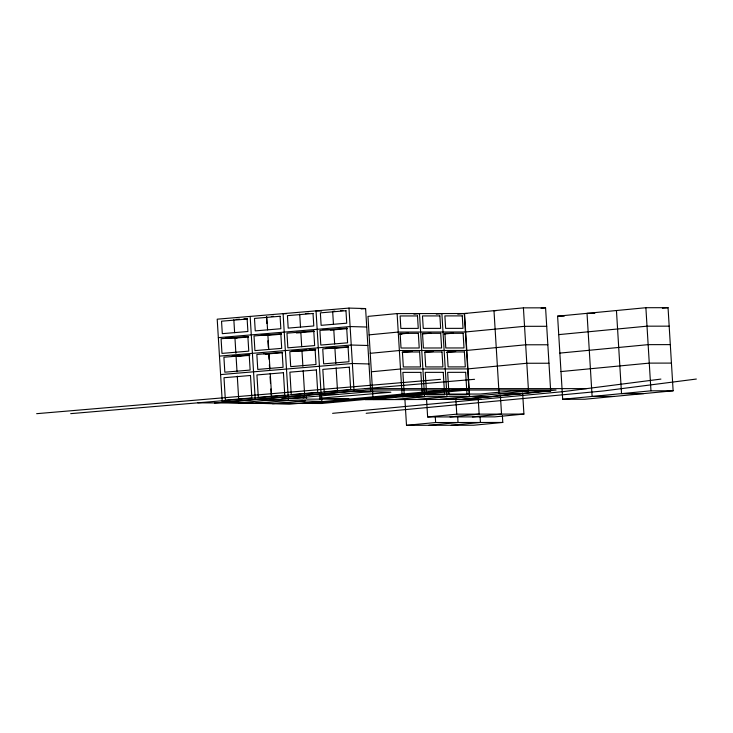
<?xml version="1.0" encoding="UTF-8"?>
<svg xmlns="http://www.w3.org/2000/svg" width="733" height="733" viewBox="0 0 733 733"><rect width="100%" height="100%" fill="white"/><g stroke="black" fill="none" stroke-linecap="round" stroke-linejoin="round"><path stroke-width="1.1" d="M660.909 379.089L563.1 391.642L332.599 413.33M696.35 379.043L603.58 390.946L366.179 413.293M397.112 313.596L402.197 396.7L469.349 396.626L464.264 313.513L397.112 313.596L367.975 316.381L373.06 399.485L462.376 399.384L556.072 390.038L367.233 390.02L214.448 403.003M413.898 314.1L419.496 313.568L424.581 396.672L395.444 399.467M436.282 314.081L441.88 313.541L446.965 396.645L417.828 399.439M457.768 314.136L523.417 307.86L545.581 307.833L550.666 390.936L462.376 399.384M541.055 308.263L545.581 307.833M557.602 316.161L645.883 307.713L668.047 307.686L673.132 390.79L584.842 399.238L562.678 399.265L557.602 316.161L564.245 316.152M369.102 334.853L398.239 332.058L465.4 331.985M662.385 308.226L668.047 307.686M408.528 333.194L399.732 334.037L401.968 334.028M422.116 334.01L430.912 333.167M444.106 334.019L453.241 333.149M465.693 331.957L524.544 326.322L546.708 326.295M558.729 334.624L647.01 326.176L669.174 326.158M370.238 353.315L399.366 350.53L466.527 350.447M402.261 352.371L412.01 351.437M424.645 352.344L433.313 351.51M446.443 352.371L455.697 351.492M466.82 350.42L525.68 344.794L547.835 344.767M559.856 353.095L648.146 344.647L670.301 344.62M371.365 371.787L400.502 369.001L467.654 368.919M467.947 368.891L526.807 363.266L548.971 363.238M560.983 371.567L649.273 363.119L671.437 363.092M312.496 403.507L469.267 388.618M373.06 399.485L429.364 394.107L480.17 394.042L511.854 391.01L528.2 390.991M440.212 399.412L528.502 390.964L550.666 390.936M562.678 399.265L650.968 390.817L673.132 390.79M426.551 399.219L427.632 416.949L456.769 414.163L523.921 414.081L522.638 393.025M450.016 416.921L479.153 414.136L478.136 397.515M472.4 416.894L501.537 414.108L500.382 395.27M404.873 398.715L406.503 425.314L435.64 422.529L502.792 422.446L502.389 415.803M523.921 414.081L494.784 416.866L427.632 416.949M428.887 425.287L458.024 422.501L457.685 416.958M451.271 425.259L480.408 422.474L480.069 416.93M502.792 422.446L473.655 425.232L406.503 425.314M302.051 403.517L445.701 389.993M197.818 402.838L321.283 403.498L467.434 390.029M36.65 413.678L440.515 379.346M70.698 413.641L474.563 379.309M238.912 402.765L370.687 391.66L365.602 308.556L348.981 308.089L217.206 319.185L222.291 402.298L289.288 404.185L321.906 401.446L321.567 395.902M236.081 319.469L239.517 319.176M243.952 318.8L247.461 318.507M271.32 316.5L273.592 316.308M305.395 313.632L308.804 313.339M334.935 311.14L332.663 311.333L333.46 324.371M340.616 310.664L342.888 310.471M361.057 308.941L365.602 308.556M218.342 337.656L350.108 326.551L366.729 327.028M281.38 333.689L254.021 335.952L254.919 350.621L281.71 348.358L280.821 333.698M347.268 328.137L319.909 330.4L320.807 345.069L347.598 342.815L346.7 328.146M248.597 336.978L234.963 338.124L235.889 353.333M261.04 335.155L267.902 335.348L281.536 334.202M296.306 332.956L314.475 331.426M330.381 330.088L347.424 328.65M219.469 356.119L351.235 345.023L367.865 345.49M231.729 356.339L237.41 355.862M239.682 355.67L249.898 354.809M296.48 350.887L298.752 350.695M301.016 350.502L306.696 350.026M310.105 349.742L315.786 349.256M231.692 356.467L249.724 355.441M265.428 354.121L282.663 352.674M292.027 350.759L301.978 351.043L315.611 349.898M326.084 348.019L334.917 348.267L348.551 347.121M220.596 374.59L352.371 363.495L368.992 363.962M222.291 402.298L354.066 391.193L390.863 392.237L319.414 398.257L349.027 399.091L306.623 399.155L306.486 396.91M255.707 403.242L288.316 400.493L288.188 398.276M272.502 403.718L305.111 400.969L304.836 396.535M365.116 399.659L481.37 399.329M496.204 310.673L493.987 310.673L499.072 393.777L521.236 393.749M466.774 313.486L464.557 313.486L469.642 396.599L491.806 396.571M594.784 313.33L587.023 313.339L592.108 396.452L614.272 396.425M643.702 393.612L621.538 393.639L616.453 310.526M365.162 388.609L586.547 388.627M321.576 311.021L316.033 310.865L321.118 393.969L337.739 394.436M286.42 313.733L283.094 313.632L288.179 396.745L304.8 397.213M322.584 329.484L333.79 329.795L334.651 343.924M296.15 332.443L300.851 332.571L301.712 346.7M226.094 337.876L236.961 338.179M263.532 353.663L269.038 353.819L269.964 369.029M282.04 398.459L286.539 398.587M289.828 398.679L303.334 399.064L303.196 396.819M321.906 401.446L255.24 399.522L250.155 316.409M645.883 307.713L650.968 390.817M523.417 307.86L528.502 390.964M455.816 398.642L456.769 414.163M435.301 416.985L435.64 422.529M348.981 308.089L354.066 391.193M334.917 348.267L335.851 363.476M336.117 367.847L337.537 391.11M319.854 395.05L320.119 399.54M299.715 314.109L300.512 327.147M301.978 351.043L302.903 366.253M303.178 370.623L304.598 393.887M266.775 316.885L267.572 329.914M267.902 335.348L268.773 349.476M270.23 373.39L271.659 396.663M266.446 316.913L266.849 323.427M267.911 340.808L268.305 347.332M268.709 353.847L269.038 359.28M269.368 364.713L269.634 369.056M270.111 376.744L270.514 383.396M270.853 388.939L271.256 395.582M233.836 319.661L234.633 332.69M236.09 356.595L237.025 371.805M237.29 376.166L238.711 399.439M247.14 319.047L221.54 321.201L222.301 333.662L247.901 331.508L247.14 319.047M280.079 316.271L254.488 318.424L255.249 330.885L280.84 328.732L280.079 316.271M313.028 313.495L287.428 315.648L288.188 328.109L313.788 325.956L313.028 313.495M345.967 310.719L320.367 312.872L321.127 325.333L346.727 323.18L345.967 310.719M247.873 336.474L221.082 338.728L221.98 353.398L248.771 351.134L247.873 336.474M313.761 330.922L286.969 333.176L287.867 347.845L314.659 345.582L313.761 330.922M249.229 355.102L223.913 357.237L224.829 372.199L250.136 370.064L249.229 355.102M282.168 352.326L256.852 354.46L257.769 369.423L283.085 367.288L282.168 352.326M315.108 349.549L289.801 351.684L290.717 366.647L316.024 364.512L315.108 349.549M348.056 346.782L322.74 348.908L323.656 363.87L348.963 361.736L348.056 346.782M250.484 375.488L223.996 377.724L225.37 400.163L251.859 397.937L250.484 375.488M283.424 372.712L256.935 374.948L258.309 397.387L284.798 395.16L283.424 372.712M316.363 369.936L289.883 372.172L291.258 394.62L317.737 392.384L316.363 369.936M349.311 367.16L322.822 369.395L324.197 391.843L350.686 389.608L349.311 367.16M417.498 315.941L400.099 315.96L400.859 328.421L418.259 328.393L417.498 315.941M439.882 315.914L422.483 315.932L423.253 328.393L440.643 328.375L439.882 315.914M462.266 315.886L444.876 315.905L445.637 328.366L463.027 328.347L462.266 315.886M418.332 333.341L400.126 333.359L401.024 348.019L419.23 348.001L418.332 333.341M440.725 333.313L422.51 333.332L423.408 348.001L441.614 347.973L440.725 333.313M463.109 333.286L444.904 333.304L445.792 347.973L464.007 347.946L463.109 333.286M419.615 351.987L402.417 352.005L403.333 366.967L420.531 366.949L419.615 351.987M442.008 351.959L424.801 351.977L425.717 366.94L442.915 366.921L442.008 351.959M464.392 351.932L447.194 351.959L448.101 366.912L465.308 366.894L464.392 351.932M420.87 372.373L402.875 372.391L404.25 394.84L422.245 394.821L420.87 372.373M443.254 372.346L425.259 372.364L426.633 394.812L444.629 394.794L443.254 372.346M465.647 372.318L447.643 372.346L449.017 394.785L467.013 394.766L465.647 372.318"/></g></svg>
